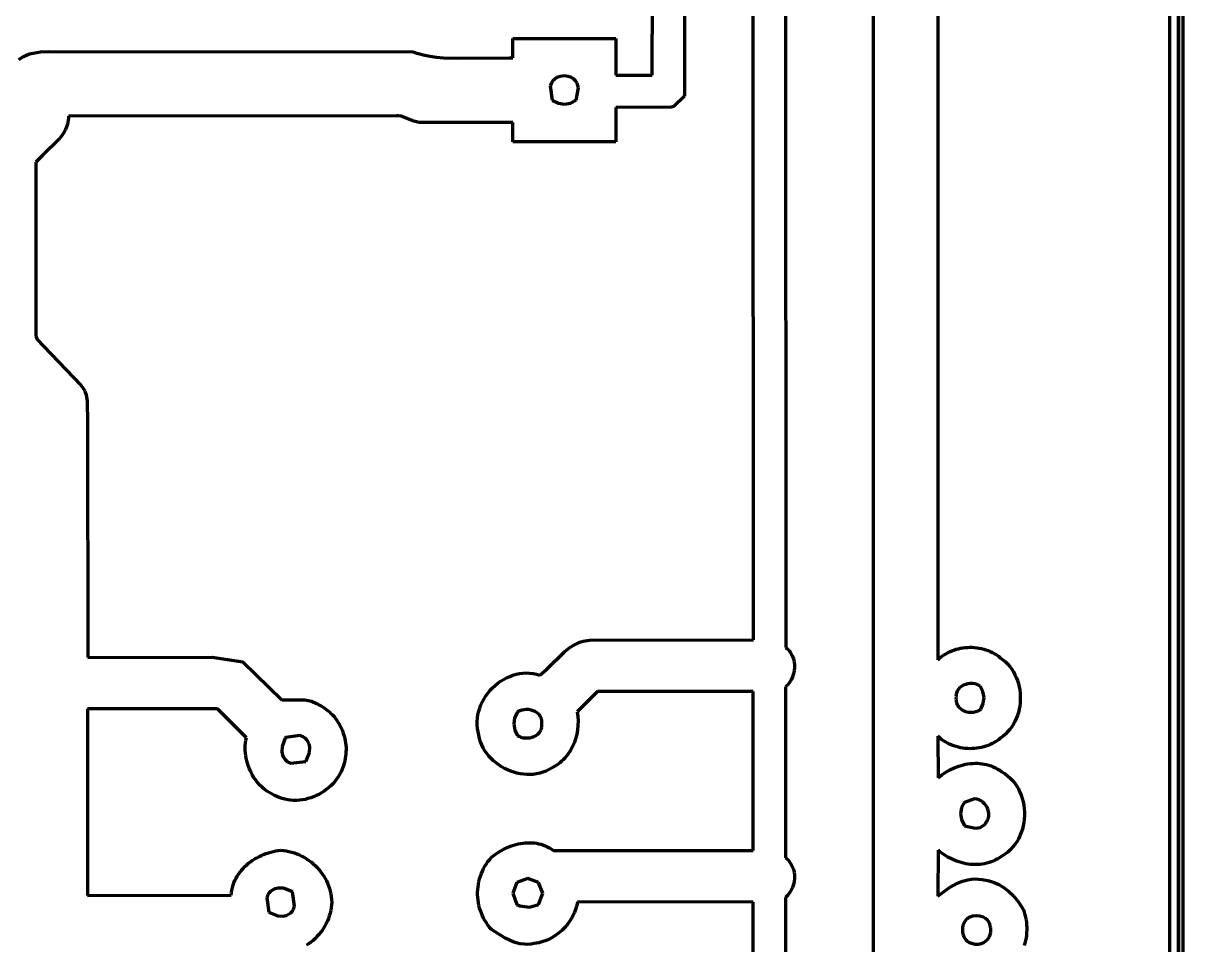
# Model space of a CAD drawing. Header units: millimetres. Extents: x 0 to 18.8, y 0 to 13.5.
# Drawn here: x 15.042 to 18.792, y 4.66 to 7.64 of the extents above; entities that cross this region are included whole.
import ezdxf

# ---------------------------------------------------------------- set-up
doc = ezdxf.new("R2010")
doc.units = ezdxf.units.MM
doc.layers.add('color#000000ff', color=7, linetype='CONTINUOUS', lineweight=100)
doc.layers.add('color#ffffffff', color=7, linetype='CONTINUOUS', lineweight=100)

msp = doc.modelspace()

# ---------------------------------------------------------------- linework, layer by layer
at = {"layer": 'color#000000ff'}
for p, q in [((18.7499, 0.0346), (18.75, 13.4653)), ((18.7777, 13.493), (18.7777, 0.007)), ((17.7917, 1.6563), (17.792, 12.0309)), ((18.0001, 12.0139), (17.9998, 5.5821)), ((17.5068, 8.3748), (17.5077, 5.622)), ((17.4034, 5.6467), (17.4026, 8.3265)), ((17.1807, 8.0713), (17.181, 7.4048)), ((17.0764, 7.4723), (17.0767, 8.0274)), ((16.625, 7.5278), (16.6251, 7.5902)), ((16.6251, 7.5902), (16.9583, 7.5903)), ((16.9583, 7.5903), (16.9583, 7.4722)), ((15.043, 7.5324), (15.0633, 7.5408)), ((15.0633, 7.5408), (15.0981, 7.5479)), ((15.0981, 7.5479), (15.1246, 7.5488)), ((15.1246, 7.5488), (16.3028, 7.5471)), ((16.3028, 7.5471), (16.3136, 7.5438)), ((16.3136, 7.5438), (16.3244, 7.5408)), ((16.3244, 7.5408), (16.3352, 7.5382)), ((16.3352, 7.5382), (16.357, 7.5339)), ((15.0281, 7.5233), (15.043, 7.5324)), ((16.357, 7.5339), (16.379, 7.5308)), ((16.379, 7.5308), (16.4011, 7.5286)), ((16.4011, 7.5286), (16.4456, 7.5267)), ((16.4456, 7.5267), (16.6138, 7.5282)), ((16.6138, 7.5282), (16.625, 7.5278)), ((16.768, 7.4642), (16.7608, 7.4595)), ((16.7786, 7.4682), (16.768, 7.4642)), ((16.7928, 7.4697), (16.7786, 7.4682)), ((16.8042, 7.4682), (16.7928, 7.4697)), ((16.8149, 7.4643), (16.8042, 7.4682)), ((16.8222, 7.4597), (16.8149, 7.4643)), ((16.9583, 7.4722), (17.0764, 7.4723)), ((16.7505, 7.4476), (16.7464, 7.4373)), ((16.7464, 7.4373), (16.7528, 7.3915)), ((16.7547, 7.4535), (16.7505, 7.4476)), ((16.7608, 7.4595), (16.7547, 7.4535)), ((16.8285, 7.4538), (16.8222, 7.4597)), ((16.8337, 7.4458), (16.8285, 7.4538)), ((16.8303, 7.3911), (16.8376, 7.4309)), ((16.8376, 7.4309), (16.8337, 7.4458)), ((16.7528, 7.3915), (16.7552, 7.3898)), ((16.7552, 7.3898), (16.7734, 7.3814)), ((16.8121, 7.382), (16.8303, 7.3911)), ((17.181, 7.4048), (17.1459, 7.3708)), ((16.7734, 7.3814), (16.7927, 7.3788)), ((16.7927, 7.3788), (16.8121, 7.382)), ((16.9584, 7.3681), (16.9583, 7.257)), ((17.1378, 7.3691), (16.9584, 7.3681)), ((17.1459, 7.3708), (17.1378, 7.3691)), ((15.1857, 7.3137), (15.1839, 7.3076)), ((15.1871, 7.32), (15.1857, 7.3137)), ((15.1881, 7.3264), (15.1871, 7.32)), ((15.1886, 7.3331), (15.1881, 7.3264)), ((16.2499, 7.3406), (15.1886, 7.34)), ((15.1886, 7.34), (15.1886, 7.3331)), ((16.256, 7.341), (16.2499, 7.3406)), ((16.2647, 7.3401), (16.256, 7.341)), ((16.3056, 7.3235), (16.2647, 7.3401)), ((16.3226, 7.3193), (16.3056, 7.3235)), ((16.3316, 7.3193), (16.3226, 7.3193)), ((16.625, 7.3194), (16.3316, 7.3193)), ((16.6251, 7.257), (16.625, 7.3194)), ((15.1659, 7.2745), (15.1578, 7.2645)), ((15.1731, 7.2849), (15.1659, 7.2745)), ((15.1763, 7.2904), (15.1731, 7.2849)), ((15.1792, 7.296), (15.1763, 7.2904)), ((15.1817, 7.3017), (15.1792, 7.296)), ((15.1839, 7.3076), (15.1817, 7.3017)), ((15.1578, 7.2645), (15.1055, 7.214)), ((16.9583, 7.257), (16.6251, 7.257)), ((15.1055, 7.214), (15.0874, 7.1957)), ((15.0874, 7.1957), (15.0833, 7.191)), ((15.0833, 7.191), (15.0833, 6.637)), ((15.0833, 6.637), (15.0828, 6.6296)), ((15.0828, 6.6296), (15.0879, 6.6171)), ((15.0879, 6.6171), (15.109, 6.5951)), ((15.109, 6.5951), (15.229, 6.4697)), ((15.229, 6.4697), (15.2326, 6.4647)), ((15.2326, 6.4647), (15.2375, 6.4576)), ((15.2375, 6.4576), (15.2414, 6.4502)), ((15.2414, 6.4502), (15.2457, 6.4387)), ((15.2457, 6.4387), (15.2496, 6.4186)), ((15.2496, 6.4186), (15.2501, 6.3476)), ((15.2501, 6.3476), (15.2511, 5.5895)), ((16.8098, 5.6211), (16.8211, 5.6284)), ((16.8211, 5.6284), (16.827, 5.6317)), ((16.827, 5.6317), (16.8331, 5.6347)), ((16.8331, 5.6347), (16.8393, 5.6374)), ((16.8393, 5.6374), (16.8457, 5.6397)), ((16.8457, 5.6397), (16.8524, 5.6417)), ((16.8524, 5.6417), (16.8592, 5.6433)), ((16.8592, 5.6433), (16.8663, 5.6445)), ((16.8663, 5.6445), (16.8735, 5.6452)), ((16.8735, 5.6452), (17.4034, 5.6467)), ((15.2511, 5.5895), (15.6529, 5.5905)), ((15.6529, 5.5905), (15.7525, 5.5756)), ((16.7339, 5.5499), (16.7936, 5.6085)), ((16.7936, 5.6085), (16.8098, 5.6211)), ((17.5077, 5.622), (17.5116, 5.6186)), ((17.5116, 5.6186), (17.5153, 5.615)), ((17.5153, 5.615), (17.5186, 5.6111)), ((17.5186, 5.6111), (17.5217, 5.6071)), ((17.5217, 5.6071), (17.5245, 5.603)), ((17.5245, 5.603), (17.5269, 5.5986)), ((17.5269, 5.5986), (17.5291, 5.5942)), ((17.5291, 5.5942), (17.5325, 5.5849)), ((17.9998, 5.5821), (18.0055, 5.5873)), ((18.0055, 5.5873), (18.0115, 5.592)), ((18.0115, 5.592), (18.0177, 5.5965)), ((18.0177, 5.5965), (18.0241, 5.6005)), ((18.0241, 5.6005), (18.0307, 5.6043)), ((18.0307, 5.6043), (18.0375, 5.6076)), ((18.0375, 5.6076), (18.0444, 5.6107)), ((18.0444, 5.6107), (18.0514, 5.6134)), ((18.0514, 5.6134), (18.0586, 5.6157)), ((18.0586, 5.6157), (18.0659, 5.6177)), ((18.0659, 5.6177), (18.0732, 5.6193)), ((18.0732, 5.6193), (18.0807, 5.6206)), ((18.0807, 5.6206), (18.0882, 5.6215)), ((18.0882, 5.6215), (18.0957, 5.6221)), ((18.0957, 5.6221), (18.1032, 5.6223)), ((18.1032, 5.6223), (18.1108, 5.6222)), ((18.1108, 5.6222), (18.1183, 5.6218)), ((18.1183, 5.6218), (18.1258, 5.6209)), ((18.1258, 5.6209), (18.1333, 5.6198)), ((18.1333, 5.6198), (18.1407, 5.6182)), ((18.1407, 5.6182), (18.148, 5.6163)), ((18.148, 5.6163), (18.1552, 5.6141)), ((18.1552, 5.6141), (18.1623, 5.6115)), ((18.1623, 5.6115), (18.1693, 5.6086)), ((18.1693, 5.6086), (18.1761, 5.6053)), ((18.1761, 5.6053), (18.1828, 5.6016)), ((18.1828, 5.6016), (18.1893, 5.5976)), ((18.1893, 5.5976), (18.1956, 5.5933)), ((18.1956, 5.5933), (18.2016, 5.5885)), ((18.2016, 5.5885), (18.2102, 5.5822)), ((15.7525, 5.5756), (15.8786, 5.4527)), ((16.7133, 5.532), (16.7339, 5.5499)), ((17.5325, 5.5849), (17.5349, 5.5753)), ((17.5349, 5.5753), (17.536, 5.5655)), ((17.5361, 5.5556), (17.5351, 5.5457)), ((17.536, 5.5655), (17.5361, 5.5556)), ((18.2102, 5.5822), (18.2182, 5.5753)), ((18.2182, 5.5753), (18.2256, 5.5679)), ((18.2256, 5.5679), (18.2323, 5.56)), ((18.2323, 5.56), (18.2384, 5.5516)), ((18.2384, 5.5516), (18.244, 5.5429)), ((16.577, 5.506), (16.586, 5.5125)), ((16.586, 5.5125), (16.5954, 5.5183)), ((16.5954, 5.5183), (16.6052, 5.5236)), ((16.6052, 5.5236), (16.6153, 5.5281)), ((16.6153, 5.5281), (16.6256, 5.5319)), ((16.6256, 5.5319), (16.6361, 5.535)), ((16.6361, 5.535), (16.6469, 5.5373)), ((16.6469, 5.5373), (16.6578, 5.5387)), ((16.6578, 5.5387), (16.6688, 5.5392)), ((16.6688, 5.5392), (16.6799, 5.5389)), ((16.6799, 5.5389), (16.691, 5.5376)), ((16.691, 5.5376), (16.7022, 5.5353)), ((16.7022, 5.5353), (16.7133, 5.532)), ((17.5256, 5.5174), (17.5203, 5.5088)), ((17.5298, 5.5264), (17.5256, 5.5174)), ((17.5329, 5.5359), (17.5298, 5.5264)), ((17.5351, 5.5457), (17.5329, 5.5359)), ((18.244, 5.5429), (18.2489, 5.5337)), ((18.2489, 5.5337), (18.2532, 5.5243)), ((18.2532, 5.5243), (18.2569, 5.5146)), ((18.2569, 5.5146), (18.2599, 5.5047)), ((16.5387, 5.4656), (16.5453, 5.4746)), ((16.5453, 5.4746), (16.5524, 5.4832)), ((16.5524, 5.4832), (16.5601, 5.4913)), ((16.5601, 5.4913), (16.5683, 5.4989)), ((16.5683, 5.4989), (16.577, 5.506)), ((16.8989, 5.479), (16.8332, 5.4131)), ((17.4027, 5.4792), (16.8989, 5.479)), ((17.4027, 4.9652), (17.4027, 5.4792)), ((17.5106, 5.4972), (17.5068, 5.4938)), ((17.5068, 5.4938), (17.5076, 4.9417)), ((17.5141, 5.5009), (17.5106, 5.4972)), ((17.5203, 5.5088), (17.5141, 5.5009)), ((18.0598, 5.474), (18.059, 5.4704)), ((18.061, 5.4775), (18.0598, 5.474)), ((18.0625, 5.4807), (18.061, 5.4775)), ((18.0643, 5.4838), (18.0625, 5.4807)), ((18.0663, 5.4866), (18.0643, 5.4838)), ((18.0711, 5.4918), (18.0663, 5.4866)), ((18.0767, 5.4961), (18.0711, 5.4918)), ((18.0829, 5.4997), (18.0767, 5.4961)), ((18.0897, 5.5023), (18.0829, 5.4997)), ((18.0969, 5.5041), (18.0897, 5.5023)), ((18.1043, 5.505), (18.0969, 5.5041)), ((18.1118, 5.5049), (18.1043, 5.505)), ((18.1192, 5.5039), (18.1118, 5.5049)), ((18.1264, 5.5019), (18.1192, 5.5039)), ((18.1333, 5.4989), (18.1264, 5.5019)), ((18.1365, 5.497), (18.1333, 5.4989)), ((18.1456, 5.479), (18.1365, 5.497)), ((18.1489, 5.4598), (18.1456, 5.479)), ((18.2599, 5.5047), (18.2624, 5.4946)), ((18.2624, 5.4946), (18.2642, 5.4843)), ((18.2642, 5.4843), (18.2654, 5.4739)), ((15.8786, 5.4527), (15.9532, 5.4528)), ((15.9532, 5.4528), (15.9745, 5.4477)), ((15.9745, 5.4477), (15.9909, 5.441)), ((15.9909, 5.441), (16.0025, 5.434)), ((16.5225, 5.4363), (16.5273, 5.4464)), ((16.5273, 5.4464), (16.5326, 5.4561)), ((16.5326, 5.4561), (16.5387, 5.4656)), ((18.0584, 5.4666), (18.0582, 5.4627)), ((18.0582, 5.4627), (18.0584, 5.4585)), ((18.0584, 5.4585), (18.0582, 5.4543)), ((18.0582, 5.4543), (18.0584, 5.4503)), ((18.059, 5.4704), (18.0584, 5.4666)), ((18.0584, 5.4503), (18.0589, 5.4465)), ((18.0589, 5.4465), (18.0597, 5.4428)), ((18.0597, 5.4428), (18.0609, 5.4394)), ((18.0609, 5.4394), (18.0624, 5.4361)), ((18.1382, 5.4221), (18.1464, 5.4405)), ((18.1464, 5.4405), (18.1489, 5.4598)), ((18.2654, 5.4426), (18.2642, 5.4322)), ((18.2654, 5.4739), (18.266, 5.4635)), ((18.266, 5.453), (18.2654, 5.4426)), ((18.266, 5.4635), (18.266, 5.453)), ((15.6705, 5.4234), (15.2499, 5.4234)), ((15.2499, 5.4234), (15.25, 4.8195)), ((15.764, 5.3298), (15.6705, 5.4234)), ((16.0025, 5.434), (16.0089, 5.4305)), ((16.0089, 5.4305), (16.0151, 5.4267)), ((16.0151, 5.4267), (16.0211, 5.4225)), ((16.0211, 5.4225), (16.0268, 5.4181)), ((16.0268, 5.4181), (16.0323, 5.4135)), ((16.0323, 5.4135), (16.0376, 5.4085)), ((16.0376, 5.4085), (16.0426, 5.4034)), ((16.0426, 5.4034), (16.0474, 5.398)), ((16.5111, 5.3935), (16.5128, 5.4045)), ((16.5128, 5.4045), (16.5153, 5.4153)), ((16.5153, 5.4153), (16.5185, 5.4259)), ((16.5185, 5.4259), (16.5225, 5.4363)), ((16.6395, 5.4109), (16.6311, 5.3927)), ((16.6411, 5.4133), (16.6395, 5.4109)), ((16.6478, 5.4166), (16.6411, 5.4133)), ((16.6549, 5.4189), (16.6478, 5.4166)), ((16.6623, 5.4204), (16.6549, 5.4189)), ((16.6697, 5.4209), (16.6623, 5.4204)), ((16.6772, 5.4206), (16.6697, 5.4209)), ((16.6845, 5.4194), (16.6772, 5.4206)), ((16.6915, 5.4173), (16.6845, 5.4194)), ((16.698, 5.4143), (16.6915, 5.4173)), ((16.704, 5.4105), (16.698, 5.4143)), ((16.7091, 5.4059), (16.704, 5.4105)), ((16.7114, 5.4032), (16.7091, 5.4059)), ((16.7134, 5.4004), (16.7114, 5.4032)), ((16.7152, 5.3974), (16.7134, 5.4004)), ((16.8332, 5.4131), (16.8354, 5.3986)), ((18.0624, 5.4361), (18.0641, 5.4331)), ((18.0641, 5.4331), (18.0661, 5.4303)), ((18.0661, 5.4303), (18.0684, 5.4276)), ((18.0684, 5.4276), (18.0735, 5.423)), ((18.0735, 5.423), (18.0795, 5.4191)), ((18.0795, 5.4191), (18.086, 5.4161)), ((18.086, 5.4161), (18.093, 5.414)), ((18.093, 5.414), (18.1003, 5.4127)), ((18.1003, 5.4127), (18.1078, 5.4123)), ((18.1078, 5.4123), (18.1153, 5.4128)), ((18.1153, 5.4128), (18.1227, 5.4141)), ((18.1227, 5.4141), (18.1299, 5.4164)), ((18.1299, 5.4164), (18.1366, 5.4197)), ((18.1366, 5.4197), (18.1382, 5.4221)), ((18.2568, 5.4019), (18.2531, 5.3922)), ((18.2599, 5.4118), (18.2568, 5.4019)), ((18.2623, 5.4219), (18.2599, 5.4118)), ((18.2642, 5.4322), (18.2623, 5.4219)), ((16.0474, 5.398), (16.0519, 5.3923)), ((16.0519, 5.3923), (16.0562, 5.3865)), ((16.0562, 5.3865), (16.0602, 5.3805)), ((16.0602, 5.3805), (16.0639, 5.3743)), ((16.0639, 5.3743), (16.0674, 5.368)), ((16.0674, 5.368), (16.0706, 5.3615)), ((16.0706, 5.3615), (16.0735, 5.3549)), ((16.5103, 5.3824), (16.5111, 5.3935)), ((16.5104, 5.3712), (16.5103, 5.3824)), ((16.5114, 5.3599), (16.5104, 5.3712)), ((16.6311, 5.3927), (16.6287, 5.3735)), ((16.6287, 5.3735), (16.632, 5.3543)), ((16.7167, 5.3941), (16.7152, 5.3974)), ((16.7179, 5.3907), (16.7167, 5.3941)), ((16.7188, 5.387), (16.7179, 5.3907)), ((16.7179, 5.3593), (16.7188, 5.3629)), ((16.7193, 5.3832), (16.7188, 5.387)), ((16.7188, 5.3629), (16.7193, 5.3667)), ((16.7195, 5.3791), (16.7193, 5.3832)), ((16.7193, 5.3667), (16.7195, 5.3707)), ((16.7194, 5.3749), (16.7195, 5.3791)), ((16.7195, 5.3707), (16.7194, 5.3749)), ((16.8361, 5.3694), (16.8347, 5.3549)), ((16.8354, 5.3986), (16.8364, 5.384)), ((16.8364, 5.384), (16.8361, 5.3694)), ((18.2384, 5.3649), (18.2322, 5.3565)), ((18.2439, 5.3736), (18.2384, 5.3649)), ((18.2488, 5.3827), (18.2439, 5.3736)), ((18.2531, 5.3922), (18.2488, 5.3827)), ((15.7624, 5.3215), (15.764, 5.3298)), ((15.8897, 5.328), (15.8792, 5.3013)), ((15.8912, 5.3303), (15.8897, 5.328)), ((15.937, 5.3369), (15.8912, 5.3303)), ((15.9475, 5.3328), (15.937, 5.3369)), ((15.9536, 5.3286), (15.9475, 5.3328)), ((15.958, 5.3244), (15.9536, 5.3286)), ((15.9632, 5.3175), (15.958, 5.3244)), ((16.0735, 5.3549), (16.0761, 5.3481)), ((16.0761, 5.3481), (16.0785, 5.3413)), ((16.0785, 5.3413), (16.0805, 5.3344)), ((16.0805, 5.3344), (16.0822, 5.3273)), ((16.0822, 5.3273), (16.0837, 5.3202)), ((16.5134, 5.3487), (16.5114, 5.3599)), ((16.5151, 5.3377), (16.5134, 5.3487)), ((16.5176, 5.3271), (16.5151, 5.3377)), ((16.5209, 5.3168), (16.5176, 5.3271)), ((16.632, 5.3543), (16.6411, 5.3363)), ((16.6411, 5.3363), (16.6444, 5.3346)), ((16.6444, 5.3346), (16.6513, 5.3318)), ((16.6513, 5.3318), (16.6585, 5.33)), ((16.6585, 5.33), (16.6659, 5.329)), ((16.6659, 5.329), (16.6734, 5.329)), ((16.6734, 5.329), (16.6808, 5.3298)), ((16.6808, 5.3298), (16.688, 5.3315)), ((16.688, 5.3315), (16.6948, 5.3341)), ((16.6948, 5.3341), (16.701, 5.3375)), ((16.701, 5.3375), (16.7066, 5.3417)), ((16.7066, 5.3417), (16.7114, 5.3468)), ((16.7114, 5.3468), (16.7134, 5.3496)), ((16.7134, 5.3496), (16.7152, 5.3526)), ((16.7152, 5.3526), (16.7167, 5.3558)), ((16.7167, 5.3558), (16.7179, 5.3593)), ((16.8284, 5.3263), (16.8236, 5.3126)), ((16.8321, 5.3405), (16.8284, 5.3263)), ((16.8347, 5.3549), (16.8321, 5.3405)), ((18.0056, 5.3293), (17.9998, 5.3344)), ((17.9998, 5.3344), (18.0005, 5.2004)), ((18.0115, 5.3245), (18.0056, 5.3293)), ((18.0177, 5.3201), (18.0115, 5.3245)), ((18.2015, 5.328), (18.1954, 5.3233)), ((18.2101, 5.3343), (18.2015, 5.328)), ((18.2181, 5.3412), (18.2101, 5.3343)), ((18.2254, 5.3486), (18.2181, 5.3412)), ((18.2322, 5.3565), (18.2254, 5.3486)), ((15.7604, 5.2965), (15.7606, 5.3048)), ((15.7605, 5.2882), (15.7604, 5.2965)), ((15.7611, 5.2799), (15.7605, 5.2882)), ((15.7606, 5.3048), (15.7613, 5.3132)), ((15.7613, 5.3132), (15.7624, 5.3215)), ((15.8792, 5.3013), (15.8782, 5.2844)), ((15.9666, 5.3099), (15.9632, 5.3175)), ((15.9689, 5.299), (15.9666, 5.3099)), ((15.9678, 5.282), (15.9689, 5.299)), ((16.0837, 5.3202), (16.0848, 5.3131)), ((16.0848, 5.3131), (16.0856, 5.3059)), ((16.0856, 5.3059), (16.0861, 5.2987)), ((16.0862, 5.2914), (16.086, 5.2842)), ((16.0861, 5.2987), (16.0862, 5.2914)), ((16.525, 5.3068), (16.5209, 5.3168)), ((16.5298, 5.2972), (16.525, 5.3068)), ((16.5352, 5.2879), (16.5298, 5.2972)), ((16.5413, 5.2791), (16.5352, 5.2879)), ((16.8106, 5.2868), (16.8066, 5.2807)), ((16.8142, 5.293), (16.8106, 5.2868)), ((16.8176, 5.2994), (16.8142, 5.293)), ((16.8236, 5.3126), (16.8176, 5.2994)), ((18.0242, 5.3161), (18.0177, 5.3201)), ((18.0307, 5.3124), (18.0242, 5.3161)), ((18.0375, 5.309), (18.0307, 5.3124)), ((18.0444, 5.306), (18.0375, 5.309)), ((18.0515, 5.3033), (18.0444, 5.306)), ((18.0586, 5.301), (18.0515, 5.3033)), ((18.0659, 5.299), (18.0586, 5.301)), ((18.0732, 5.2974), (18.0659, 5.299)), ((18.0807, 5.2961), (18.0732, 5.2974)), ((18.0881, 5.2952), (18.0807, 5.2961)), ((18.0957, 5.2946), (18.0881, 5.2952)), ((18.1032, 5.2944), (18.0957, 5.2946)), ((18.1107, 5.2945), (18.1032, 5.2944)), ((18.1182, 5.2949), (18.1107, 5.2945)), ((18.1257, 5.2958), (18.1182, 5.2949)), ((18.1332, 5.2969), (18.1257, 5.2958)), ((18.1406, 5.2984), (18.1332, 5.2969)), ((18.1479, 5.3003), (18.1406, 5.2984)), ((18.1551, 5.3025), (18.1479, 5.3003)), ((18.1622, 5.3051), (18.1551, 5.3025)), ((18.1691, 5.308), (18.1622, 5.3051)), ((18.1759, 5.3113), (18.1691, 5.308)), ((18.1826, 5.315), (18.1759, 5.3113)), ((18.1891, 5.319), (18.1826, 5.315)), ((18.1954, 5.3233), (18.1891, 5.319)), ((15.762, 5.2717), (15.7611, 5.2799)), ((15.7634, 5.2636), (15.762, 5.2717)), ((15.7651, 5.2555), (15.7634, 5.2636)), ((15.7672, 5.2475), (15.7651, 5.2555)), ((15.8782, 5.2844), (15.8804, 5.2736)), ((15.8804, 5.2736), (15.8839, 5.266)), ((15.8839, 5.266), (15.889, 5.259)), ((15.889, 5.259), (15.8935, 5.2548)), ((15.8935, 5.2548), (15.8974, 5.2519)), ((15.8974, 5.2519), (15.9076, 5.2472)), ((15.9076, 5.2472), (15.9558, 5.2528)), ((15.9558, 5.2528), (15.9573, 5.2552)), ((15.9573, 5.2552), (15.9678, 5.282)), ((16.0818, 5.2555), (16.0798, 5.2462)), ((16.0834, 5.2626), (16.0818, 5.2555)), ((16.0846, 5.2698), (16.0834, 5.2626)), ((16.0855, 5.277), (16.0846, 5.2698)), ((16.086, 5.2842), (16.0855, 5.277)), ((16.548, 5.2707), (16.5413, 5.2791)), ((16.5553, 5.2628), (16.548, 5.2707)), ((16.563, 5.2553), (16.5553, 5.2628)), ((16.5713, 5.2483), (16.563, 5.2553)), ((16.7829, 5.2535), (16.7774, 5.2488)), ((16.7882, 5.2585), (16.7829, 5.2535)), ((16.7932, 5.2637), (16.7882, 5.2585)), ((16.798, 5.2692), (16.7932, 5.2637)), ((16.8024, 5.2748), (16.798, 5.2692)), ((16.8066, 5.2807), (16.8024, 5.2748)), ((15.7697, 5.2397), (15.7672, 5.2475)), ((15.7726, 5.2319), (15.7697, 5.2397)), ((15.7758, 5.2243), (15.7726, 5.2319)), ((15.7794, 5.2169), (15.7758, 5.2243)), ((15.7833, 5.2097), (15.7794, 5.2169)), ((16.07, 5.2195), (16.0656, 5.2112)), ((16.0738, 5.2281), (16.07, 5.2195)), ((16.0771, 5.237), (16.0738, 5.2281)), ((16.0798, 5.2462), (16.0771, 5.237)), ((16.5799, 5.2419), (16.5713, 5.2483)), ((16.589, 5.236), (16.5799, 5.2419)), ((16.5984, 5.2306), (16.589, 5.236)), ((16.6081, 5.2258), (16.5984, 5.2306)), ((16.618, 5.2217), (16.6081, 5.2258)), ((16.6282, 5.2181), (16.618, 5.2217)), ((16.6386, 5.2152), (16.6282, 5.2181)), ((16.6491, 5.213), (16.6386, 5.2152)), ((16.6597, 5.2115), (16.6491, 5.213)), ((16.6703, 5.2107), (16.6597, 5.2115)), ((16.7022, 5.2128), (16.6916, 5.2113)), ((16.7127, 5.2151), (16.7022, 5.2128)), ((16.723, 5.2182), (16.7127, 5.2151)), ((16.7331, 5.2222), (16.723, 5.2182)), ((16.743, 5.227), (16.7331, 5.2222)), ((16.7527, 5.2327), (16.743, 5.227)), ((16.7592, 5.2363), (16.7527, 5.2327)), ((16.7655, 5.2402), (16.7592, 5.2363)), ((16.7716, 5.2443), (16.7655, 5.2402)), ((16.7774, 5.2488), (16.7716, 5.2443)), ((18.0126, 5.21), (18.0254, 5.2187)), ((18.0254, 5.2187), (18.0388, 5.2263)), ((18.0388, 5.2263), (18.0528, 5.2329)), ((18.0528, 5.2329), (18.0673, 5.2383)), ((18.0673, 5.2383), (18.0746, 5.2405)), ((18.0746, 5.2405), (18.0821, 5.2425)), ((18.0821, 5.2425), (18.0896, 5.2441)), ((18.0896, 5.2441), (18.0971, 5.2454)), ((18.0971, 5.2454), (18.1047, 5.2464)), ((18.1047, 5.2464), (18.1123, 5.247)), ((18.1123, 5.247), (18.1198, 5.2473)), ((18.1198, 5.2473), (18.1274, 5.2472)), ((18.1274, 5.2472), (18.135, 5.2467)), ((18.135, 5.2467), (18.1425, 5.2459)), ((18.1425, 5.2459), (18.1499, 5.2446)), ((18.1499, 5.2446), (18.1573, 5.243)), ((18.1573, 5.243), (18.1647, 5.241)), ((18.1647, 5.241), (18.1719, 5.2385)), ((18.1719, 5.2385), (18.179, 5.2357)), ((18.179, 5.2357), (18.186, 5.2324)), ((18.186, 5.2324), (18.1929, 5.2286)), ((18.1929, 5.2286), (18.1996, 5.2245)), ((18.1996, 5.2245), (18.2062, 5.2198)), ((18.2062, 5.2198), (18.216, 5.2137)), ((18.216, 5.2137), (18.2251, 5.2069)), ((15.7875, 5.2027), (15.7833, 5.2097)), ((15.7921, 5.1959), (15.7875, 5.2027)), ((15.797, 5.1893), (15.7921, 5.1959)), ((15.8022, 5.1829), (15.797, 5.1893)), ((15.8078, 5.1769), (15.8022, 5.1829)), ((15.8136, 5.1711), (15.8078, 5.1769)), ((16.0366, 5.1742), (16.0296, 5.1679)), ((16.0433, 5.1809), (16.0366, 5.1742)), ((16.0495, 5.188), (16.0433, 5.1809)), ((16.0554, 5.1954), (16.0495, 5.188)), ((16.0607, 5.2031), (16.0554, 5.1954)), ((16.0656, 5.2112), (16.0607, 5.2031)), ((16.681, 5.2106), (16.6703, 5.2107)), ((16.6916, 5.2113), (16.681, 5.2106)), ((18.0005, 5.2004), (18.0126, 5.21)), ((18.2251, 5.2069), (18.2335, 5.1994)), ((18.2335, 5.1994), (18.2412, 5.1913)), ((18.2412, 5.1913), (18.2482, 5.1827)), ((18.2482, 5.1827), (18.2545, 5.1736)), ((15.8197, 5.1656), (15.8136, 5.1711)), ((15.8261, 5.1604), (15.8197, 5.1656)), ((15.8328, 5.1556), (15.8261, 5.1604)), ((15.8398, 5.1511), (15.8328, 5.1556)), ((15.847, 5.1469), (15.8398, 5.1511)), ((15.8545, 5.1432), (15.847, 5.1469)), ((15.8622, 5.1398), (15.8545, 5.1432)), ((15.8702, 5.1369), (15.8622, 5.1398)), ((15.8792, 5.1336), (15.8702, 5.1369)), ((15.981, 5.1387), (15.9721, 5.1355)), ((15.9897, 5.1425), (15.981, 5.1387)), ((15.9982, 5.1467), (15.9897, 5.1425)), ((16.0065, 5.1513), (15.9982, 5.1467)), ((16.0145, 5.1564), (16.0065, 5.1513)), ((16.0222, 5.1619), (16.0145, 5.1564)), ((16.0296, 5.1679), (16.0222, 5.1619)), ((18.2545, 5.1736), (18.2601, 5.1641)), ((18.2601, 5.1641), (18.265, 5.1541)), ((18.265, 5.1541), (18.2692, 5.1438)), ((18.2692, 5.1438), (18.2727, 5.1333)), ((15.8884, 5.1311), (15.8792, 5.1336)), ((15.8977, 5.1292), (15.8884, 5.1311)), ((15.9071, 5.1279), (15.8977, 5.1292)), ((15.9165, 5.1273), (15.9071, 5.1279)), ((15.9259, 5.1272), (15.9165, 5.1273)), ((15.9353, 5.1278), (15.9259, 5.1272)), ((15.9446, 5.1289), (15.9353, 5.1278)), ((15.9539, 5.1306), (15.9446, 5.1289)), ((15.9631, 5.1328), (15.9539, 5.1306)), ((15.9721, 5.1355), (15.9631, 5.1328)), ((18.0762, 5.1031), (18.0729, 5.0843)), ((18.084, 5.1183), (18.0762, 5.1031)), ((18.0857, 5.1206), (18.084, 5.1183)), ((18.1187, 5.1324), (18.0857, 5.1206)), ((18.1262, 5.1311), (18.1187, 5.1324)), ((18.1332, 5.1288), (18.1262, 5.1311)), ((18.1397, 5.1255), (18.1332, 5.1288)), ((18.1455, 5.1214), (18.1397, 5.1255)), ((18.1507, 5.1165), (18.1455, 5.1214)), ((18.1551, 5.111), (18.1507, 5.1165)), ((18.1587, 5.1049), (18.1551, 5.111)), ((18.1615, 5.0985), (18.1587, 5.1049)), ((18.2727, 5.1333), (18.2755, 5.1225)), ((18.2755, 5.1225), (18.2776, 5.1115)), ((18.2776, 5.1115), (18.2791, 5.1004)), ((18.2791, 5.1004), (18.2798, 5.0892)), ((18.0729, 5.0843), (18.0757, 5.0652)), ((18.0757, 5.0652), (18.0857, 5.0448)), ((18.1591, 5.0606), (18.1607, 5.0639)), ((18.1607, 5.0639), (18.163, 5.0708)), ((18.1634, 5.0918), (18.1615, 5.0985)), ((18.163, 5.0708), (18.1642, 5.0778)), ((18.1643, 5.0848), (18.1634, 5.0918)), ((18.1642, 5.0778), (18.1643, 5.0848)), ((18.2791, 5.0668), (18.2777, 5.0557)), ((18.2798, 5.078), (18.2791, 5.0668)), ((18.2798, 5.0892), (18.2798, 5.078)), ((18.0857, 5.0448), (18.1213, 5.0376)), ((18.1213, 5.0376), (18.1363, 5.0399)), ((18.1363, 5.0399), (18.1453, 5.0444)), ((18.1453, 5.0444), (18.1514, 5.0496)), ((18.1514, 5.0496), (18.155, 5.0541)), ((18.155, 5.0541), (18.1572, 5.0573)), ((18.1572, 5.0573), (18.1591, 5.0606)), ((18.2729, 5.0339), (18.2694, 5.0234)), ((18.2756, 5.0447), (18.2729, 5.0339)), ((18.2777, 5.0557), (18.2756, 5.0447)), ((16.6356, 4.985), (16.6429, 4.9868)), ((16.6429, 4.9868), (16.6502, 4.9882)), ((16.6502, 4.9882), (16.6575, 4.9892)), ((16.6575, 4.9892), (16.6649, 4.99)), ((16.6649, 4.99), (16.6722, 4.9904)), ((16.6722, 4.9904), (16.6796, 4.9905)), ((16.6796, 4.9905), (16.6869, 4.9902)), ((16.6869, 4.9902), (16.6943, 4.9895)), ((16.6943, 4.9895), (16.7015, 4.9885)), ((16.7015, 4.9885), (16.7088, 4.9871)), ((16.7088, 4.9871), (16.7159, 4.9852)), ((18.2548, 4.9936), (18.2485, 4.9844)), ((18.2603, 5.0031), (18.2548, 4.9936)), ((18.2652, 5.0131), (18.2603, 5.0031)), ((18.2694, 5.0234), (18.2652, 5.0131)), ((15.8051, 4.9458), (15.8124, 4.9493)), ((15.8124, 4.9493), (15.8198, 4.9525)), ((15.8198, 4.9525), (15.8274, 4.9554)), ((15.8274, 4.9554), (15.8351, 4.958)), ((15.8351, 4.958), (15.8429, 4.9603)), ((15.8429, 4.9603), (15.8508, 4.9622)), ((15.8508, 4.9622), (15.8588, 4.9638)), ((15.8588, 4.9638), (15.8668, 4.9651)), ((15.8668, 4.9651), (15.8748, 4.966)), ((15.8748, 4.966), (15.8839, 4.9652)), ((15.8839, 4.9652), (15.893, 4.9639)), ((15.893, 4.9639), (15.9018, 4.9622)), ((15.9018, 4.9622), (15.9105, 4.96)), ((15.9105, 4.96), (15.9191, 4.9574)), ((15.9191, 4.9574), (15.9275, 4.9543)), ((15.9275, 4.9543), (15.9356, 4.9509)), ((15.9356, 4.9509), (15.9436, 4.947)), ((16.5567, 4.9434), (16.5684, 4.9527)), ((16.5684, 4.9527), (16.5808, 4.9612)), ((16.5808, 4.9612), (16.5938, 4.9687)), ((16.5938, 4.9687), (16.6073, 4.9752)), ((16.6073, 4.9752), (16.6213, 4.9807)), ((16.6213, 4.9807), (16.6356, 4.985)), ((16.7159, 4.9852), (16.723, 4.983)), ((16.723, 4.983), (16.73, 4.9804)), ((16.73, 4.9804), (16.7369, 4.9773)), ((16.7369, 4.9773), (16.7436, 4.9739)), ((16.7436, 4.9739), (16.7503, 4.97)), ((16.7503, 4.97), (16.7568, 4.9656)), ((16.7568, 4.9656), (17.4027, 4.9652)), ((18.0006, 4.9661), (17.9999, 4.818)), ((18.0065, 4.9612), (18.0006, 4.9661)), ((18.019, 4.9521), (18.0065, 4.9612)), ((18.0321, 4.944), (18.019, 4.9521)), ((18.2164, 4.9533), (18.2066, 4.9471)), ((18.2255, 4.9602), (18.2164, 4.9533)), ((18.2338, 4.9677), (18.2255, 4.9602)), ((18.2415, 4.9758), (18.2338, 4.9677)), ((18.2485, 4.9844), (18.2415, 4.9758)), ((15.7538, 4.9073), (15.7593, 4.9131)), ((15.7593, 4.9131), (15.7652, 4.9186)), ((15.7652, 4.9186), (15.7713, 4.9238)), ((15.7713, 4.9238), (15.7776, 4.9287)), ((15.7776, 4.9287), (15.7842, 4.9334)), ((15.7842, 4.9334), (15.7909, 4.9378)), ((15.7909, 4.9378), (15.7979, 4.9419)), ((15.7979, 4.9419), (15.8051, 4.9458)), ((15.9436, 4.947), (15.9514, 4.9428)), ((15.9514, 4.9428), (15.9589, 4.9382)), ((15.9589, 4.9382), (15.9662, 4.9333)), ((15.9662, 4.9333), (15.9732, 4.928)), ((15.9732, 4.928), (15.9799, 4.9224)), ((15.9799, 4.9224), (15.9864, 4.9164)), ((15.9864, 4.9164), (15.9926, 4.9102)), ((16.531, 4.9065), (16.5353, 4.9143)), ((16.5353, 4.9143), (16.54, 4.9219)), ((16.54, 4.9219), (16.5451, 4.9293)), ((16.5451, 4.9293), (16.5507, 4.9364)), ((16.5507, 4.9364), (16.5567, 4.9434)), ((17.5076, 4.9417), (17.5116, 4.9382)), ((17.5116, 4.9382), (17.5152, 4.9346)), ((17.5152, 4.9346), (17.5186, 4.9308)), ((17.5186, 4.9308), (17.5216, 4.9267)), ((17.5216, 4.9267), (17.5244, 4.9226)), ((17.5244, 4.9226), (17.5268, 4.9182)), ((17.5268, 4.9182), (17.529, 4.9138)), ((17.529, 4.9138), (17.5325, 4.9045)), ((18.0459, 4.9369), (18.0321, 4.944)), ((18.0602, 4.9309), (18.0459, 4.9369)), ((18.0675, 4.9284), (18.0602, 4.9309)), ((18.0749, 4.9261), (18.0675, 4.9284)), ((18.0823, 4.9242), (18.0749, 4.9261)), ((18.0899, 4.9226), (18.0823, 4.9242)), ((18.0974, 4.9213), (18.0899, 4.9226)), ((18.105, 4.9203), (18.0974, 4.9213)), ((18.1126, 4.9197), (18.105, 4.9203)), ((18.1202, 4.9195), (18.1126, 4.9197)), ((18.1278, 4.9196), (18.1202, 4.9195)), ((18.1353, 4.9201), (18.1278, 4.9196)), ((18.1429, 4.9209), (18.1353, 4.9201)), ((18.1503, 4.9222), (18.1429, 4.9209)), ((18.1577, 4.9238), (18.1503, 4.9222)), ((18.1651, 4.9259), (18.1577, 4.9238)), ((18.1723, 4.9283), (18.1651, 4.9259)), ((18.1794, 4.9312), (18.1723, 4.9283)), ((18.1865, 4.9345), (18.1794, 4.9312)), ((18.1933, 4.9383), (18.1865, 4.9345)), ((18.2001, 4.9425), (18.1933, 4.9383)), ((18.2066, 4.9471), (18.2001, 4.9425)), ((15.7271, 4.8678), (15.7307, 4.875)), ((15.7307, 4.875), (15.7346, 4.8819)), ((15.7346, 4.8819), (15.7389, 4.8886)), ((15.7389, 4.8886), (15.7435, 4.8951)), ((15.7435, 4.8951), (15.7485, 4.9013)), ((15.7485, 4.9013), (15.7538, 4.9073)), ((15.9926, 4.9102), (15.9984, 4.9037)), ((15.9984, 4.9037), (16.0039, 4.8969)), ((16.0039, 4.8969), (16.0091, 4.8898)), ((16.0091, 4.8898), (16.014, 4.8825)), ((16.014, 4.8825), (16.0185, 4.8749)), ((16.0185, 4.8749), (16.0226, 4.8671)), ((16.5182, 4.8738), (16.5207, 4.8822)), ((16.5207, 4.8822), (16.5237, 4.8905)), ((16.5237, 4.8905), (16.5272, 4.8986)), ((16.5272, 4.8986), (16.531, 4.9065)), ((16.6742, 4.8749), (16.6388, 4.8614)), ((16.7085, 4.8612), (16.6742, 4.8749)), ((17.5325, 4.9045), (17.5348, 4.8949)), ((17.5348, 4.8949), (17.536, 4.8851)), ((17.536, 4.8752), (17.535, 4.8653)), ((17.536, 4.8851), (17.536, 4.8752)), ((15.7154, 4.8289), (15.7169, 4.8371)), ((15.7169, 4.8371), (15.7188, 4.8451)), ((15.7188, 4.8451), (15.7212, 4.8529)), ((15.7212, 4.8529), (15.7239, 4.8605)), ((15.7239, 4.8605), (15.7271, 4.8678)), ((15.849, 4.8382), (15.8421, 4.833)), ((15.8565, 4.8417), (15.849, 4.8382)), ((15.8672, 4.8439), (15.8565, 4.8417)), ((15.8841, 4.843), (15.8672, 4.8439)), ((15.9133, 4.8314), (15.8841, 4.843)), ((16.0226, 4.8671), (16.0263, 4.8591)), ((16.0263, 4.8591), (16.0296, 4.8509)), ((16.0296, 4.8509), (16.0325, 4.8425)), ((16.0325, 4.8425), (16.0349, 4.8339)), ((16.5118, 4.8308), (16.5122, 4.8395)), ((16.5122, 4.8395), (16.513, 4.8482)), ((16.513, 4.8482), (16.5143, 4.8568)), ((16.5143, 4.8568), (16.516, 4.8654)), ((16.516, 4.8654), (16.5182, 4.8738)), ((16.6388, 4.8614), (16.6252, 4.8271)), ((16.7221, 4.8272), (16.7085, 4.8612)), ((17.5256, 4.8369), (17.5203, 4.8284)), ((17.5298, 4.846), (17.5256, 4.8369)), ((17.5329, 4.8555), (17.5298, 4.846)), ((17.535, 4.8653), (17.5329, 4.8555)), ((17.9999, 4.818), (18.0377, 4.8452)), ((18.0377, 4.8452), (18.0637, 4.8591)), ((18.0637, 4.8591), (18.0799, 4.8655)), ((18.0799, 4.8655), (18.0966, 4.8701)), ((18.0966, 4.8701), (18.108, 4.8721)), ((18.108, 4.8721), (18.1194, 4.8731)), ((18.1194, 4.8731), (18.131, 4.8729)), ((18.131, 4.8729), (18.1426, 4.8716)), ((18.1426, 4.8716), (18.1484, 4.8705)), ((18.1484, 4.8705), (18.1543, 4.869)), ((18.1543, 4.869), (18.1653, 4.8668)), ((18.1653, 4.8668), (18.1813, 4.8619)), ((18.1813, 4.8619), (18.1964, 4.8552)), ((18.1964, 4.8552), (18.2107, 4.847)), ((18.2107, 4.847), (18.2284, 4.8339)), ((15.25, 4.8195), (15.7144, 4.8206)), ((15.7144, 4.8206), (15.7154, 4.8289)), ((15.8338, 4.8226), (15.8297, 4.8122)), ((15.8297, 4.8122), (15.8363, 4.7662)), ((15.838, 4.8285), (15.8338, 4.8226)), ((15.8421, 4.833), (15.838, 4.8285)), ((15.92, 4.7851), (15.9133, 4.8314)), ((16.0349, 4.8339), (16.037, 4.8251)), ((16.037, 4.8251), (16.0385, 4.8162)), ((16.0385, 4.8162), (16.0396, 4.8072)), ((16.0396, 4.8072), (16.0402, 4.798)), ((16.5118, 4.8221), (16.5118, 4.8308)), ((16.5122, 4.8134), (16.5118, 4.8221)), ((16.513, 4.8048), (16.5122, 4.8134)), ((16.5143, 4.7961), (16.513, 4.8048)), ((16.6252, 4.8271), (16.6384, 4.7907)), ((16.7088, 4.7907), (16.7221, 4.8272)), ((17.5106, 4.8168), (17.5068, 4.8133)), ((17.5068, 4.8133), (17.5076, 4.3584)), ((17.5141, 4.8204), (17.5106, 4.8168)), ((17.5203, 4.8284), (17.5141, 4.8204)), ((18.2284, 4.8339), (18.2444, 4.8187)), ((18.2444, 4.8187), (18.2619, 4.7971)), ((15.8363, 4.7662), (15.8386, 4.7648)), ((15.8386, 4.7648), (15.8652, 4.7544)), ((15.9006, 4.7589), (15.9076, 4.764)), ((15.9076, 4.764), (15.9118, 4.7684)), ((15.9118, 4.7684), (15.916, 4.7745)), ((15.916, 4.7745), (15.92, 4.7851)), ((16.0348, 4.7623), (16.0322, 4.7538)), ((16.0368, 4.771), (16.0348, 4.7623)), ((16.0384, 4.7799), (16.0368, 4.771)), ((16.0396, 4.7888), (16.0384, 4.7799)), ((16.0402, 4.798), (16.0396, 4.7888)), ((16.516, 4.7876), (16.5143, 4.7961)), ((16.5182, 4.7791), (16.516, 4.7876)), ((16.5207, 4.7707), (16.5182, 4.7791)), ((16.5237, 4.7625), (16.5207, 4.7707)), ((16.5271, 4.7543), (16.5237, 4.7625)), ((16.6384, 4.7907), (16.6479, 4.7862)), ((16.6479, 4.7862), (16.6796, 4.7815)), ((16.6796, 4.7815), (16.7088, 4.7907)), ((16.8244, 4.7644), (16.8182, 4.7515)), ((16.827, 4.771), (16.8244, 4.7644)), ((16.8294, 4.7778), (16.827, 4.771)), ((16.8314, 4.7847), (16.8294, 4.7778)), ((16.8331, 4.7916), (16.8314, 4.7847)), ((16.8346, 4.7987), (16.8331, 4.7916)), ((17.4027, 4.7986), (16.8346, 4.7987)), ((17.4027, 4.3819), (17.4027, 4.7986)), ((18.2619, 4.7971), (18.2763, 4.7733)), ((18.2763, 4.7733), (18.279, 4.7653)), ((18.279, 4.7653), (18.2814, 4.7573)), ((15.8652, 4.7544), (15.8821, 4.7533)), ((15.8821, 4.7533), (15.893, 4.7555)), ((15.893, 4.7555), (15.9006, 4.7589)), ((16.0222, 4.7293), (16.0181, 4.7216)), ((16.026, 4.7373), (16.0222, 4.7293)), ((16.0293, 4.7454), (16.026, 4.7373)), ((16.0322, 4.7538), (16.0293, 4.7454)), ((16.531, 4.7464), (16.5271, 4.7543)), ((16.5352, 4.7386), (16.531, 4.7464)), ((16.5399, 4.731), (16.5352, 4.7386)), ((16.5451, 4.7236), (16.5399, 4.731)), ((16.8028, 4.7276), (16.7936, 4.7167)), ((16.811, 4.7393), (16.8028, 4.7276)), ((16.8182, 4.7515), (16.811, 4.7393)), ((18.0832, 4.7296), (18.0808, 4.7226)), ((18.0868, 4.7361), (18.0832, 4.7296)), ((18.0889, 4.7391), (18.0868, 4.7361)), ((18.0913, 4.7419), (18.0889, 4.7391)), ((18.094, 4.7445), (18.0913, 4.7419)), ((18.097, 4.7468), (18.094, 4.7445)), ((18.1002, 4.7489), (18.097, 4.7468)), ((18.1112, 4.7529), (18.1002, 4.7489)), ((18.1231, 4.7543), (18.1112, 4.7529)), ((18.135, 4.7533), (18.1231, 4.7543)), ((18.1463, 4.7498), (18.135, 4.7533)), ((18.1539, 4.7455), (18.1463, 4.7498)), ((18.1603, 4.7398), (18.1539, 4.7455)), ((18.1638, 4.7353), (18.1603, 4.7398)), ((18.1666, 4.7301), (18.1638, 4.7353)), ((18.1685, 4.7242), (18.1666, 4.7301)), ((18.1691, 4.7211), (18.1685, 4.7242)), ((18.2814, 4.7573), (18.2833, 4.7491)), ((18.2833, 4.7491), (18.2849, 4.7408)), ((18.2849, 4.7408), (18.286, 4.7325)), ((18.286, 4.7325), (18.2868, 4.7241)), ((18.2868, 4.7241), (18.2872, 4.7157)), ((15.9922, 4.6866), (15.986, 4.6804)), ((15.998, 4.6931), (15.9922, 4.6866)), ((16.0036, 4.6998), (15.998, 4.6931)), ((16.0088, 4.7068), (16.0036, 4.6998)), ((16.0136, 4.7141), (16.0088, 4.7068)), ((16.0181, 4.7216), (16.0136, 4.7141)), ((16.5506, 4.7164), (16.5451, 4.7236)), ((16.5566, 4.7095), (16.5506, 4.7164)), ((16.6002, 4.6815), (16.5566, 4.7095)), ((16.7612, 4.689), (16.749, 4.6817)), ((16.7727, 4.6974), (16.7612, 4.689)), ((16.7836, 4.7066), (16.7727, 4.6974)), ((16.7936, 4.7167), (16.7836, 4.7066)), ((18.0793, 4.7152), (18.0789, 4.7076)), ((18.0789, 4.7076), (18.0796, 4.7001)), ((18.0808, 4.7226), (18.0793, 4.7152)), ((18.0796, 4.7001), (18.0812, 4.6928)), ((18.0812, 4.6928), (18.0839, 4.686)), ((18.1632, 4.6818), (18.1667, 4.6876)), ((18.1667, 4.6876), (18.1693, 4.6938)), ((18.1702, 4.7176), (18.1691, 4.7211)), ((18.1693, 4.6938), (18.1709, 4.7003)), ((18.1709, 4.7141), (18.1702, 4.7176)), ((18.1715, 4.7071), (18.1709, 4.7141)), ((18.1709, 4.7003), (18.1715, 4.7071)), ((18.286, 4.6906), (18.2848, 4.6823)), ((18.2867, 4.6989), (18.286, 4.6906)), ((18.2871, 4.7073), (18.2867, 4.6989)), ((18.2872, 4.7157), (18.2871, 4.7073)), ((15.9658, 4.6638), (15.9586, 4.6589)), ((15.9728, 4.669), (15.9658, 4.6638)), ((15.9796, 4.6746), (15.9728, 4.669)), ((15.986, 4.6804), (15.9796, 4.6746)), ((16.6287, 4.6691), (16.6002, 4.6815)), ((16.6485, 4.6638), (16.6287, 4.6691)), ((16.6637, 4.6619), (16.6485, 4.6638)), ((16.674, 4.6616), (16.6637, 4.6619)), ((16.6845, 4.6623), (16.674, 4.6616)), ((16.695, 4.664), (16.6845, 4.6623)), ((16.7021, 4.6651), (16.695, 4.664)), ((16.7091, 4.6665), (16.7021, 4.6651)), ((16.716, 4.6683), (16.7091, 4.6665)), ((16.7229, 4.6704), (16.716, 4.6683)), ((16.7296, 4.6728), (16.7229, 4.6704)), ((16.7362, 4.6755), (16.7296, 4.6728)), ((16.749, 4.6817), (16.7362, 4.6755)), ((18.0839, 4.686), (18.0876, 4.6797)), ((18.0876, 4.6797), (18.0898, 4.6768)), ((18.0898, 4.6768), (18.0922, 4.6742)), ((18.0922, 4.6742), (18.0949, 4.6718)), ((18.0949, 4.6718), (18.0979, 4.6696)), ((18.0979, 4.6696), (18.1011, 4.6678)), ((18.1011, 4.6678), (18.1045, 4.6663)), ((18.1045, 4.6663), (18.1082, 4.6651)), ((18.1082, 4.6651), (18.1121, 4.6643)), ((18.1121, 4.6643), (18.1156, 4.6632)), ((18.1156, 4.6632), (18.1191, 4.6624)), ((18.1191, 4.6624), (18.1226, 4.6619)), ((18.1226, 4.6619), (18.1295, 4.6619)), ((18.1295, 4.6619), (18.1362, 4.663)), ((18.1362, 4.663), (18.1425, 4.6651)), ((18.1425, 4.6651), (18.1485, 4.6682)), ((18.1485, 4.6682), (18.154, 4.672)), ((18.154, 4.672), (18.159, 4.6766)), ((18.159, 4.6766), (18.1632, 4.6818)), ((18.2813, 4.6659), (18.279, 4.6579)), ((18.2832, 4.674), (18.2813, 4.6659)), ((18.2848, 4.6823), (18.2832, 4.674))]:
    msp.add_line(p, q, dxfattribs=at)
at = {"layer": 'color#ffffffff'}
for p, q in [((18.7917, 13.5), (18.7917, 0)), ((18.7777, 0.007), (18.7777, 13.493))]:
    msp.add_line(p, q, dxfattribs=at)

doc.saveas('drawing.dxf')
